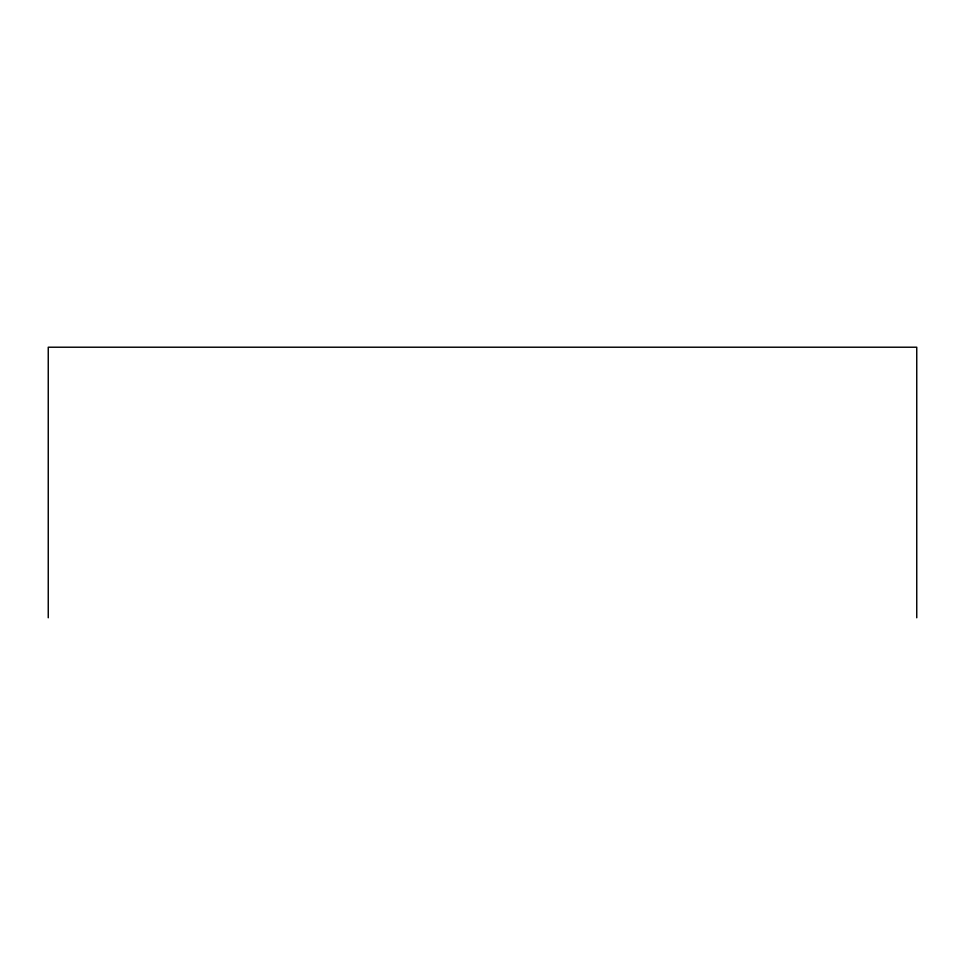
<?xml version="1.0" encoding="UTF-8"?>
<svg xmlns="http://www.w3.org/2000/svg" width="965" height="965" viewBox="0 0 965 965"><rect width="100%" height="100%" fill="white"/><g stroke="black" fill="none" stroke-linecap="round" stroke-linejoin="round"><path stroke-width="1.45" d="M916.75 617.781L916.75 347.219L48.25 347.219L48.25 617.781"/></g></svg>
